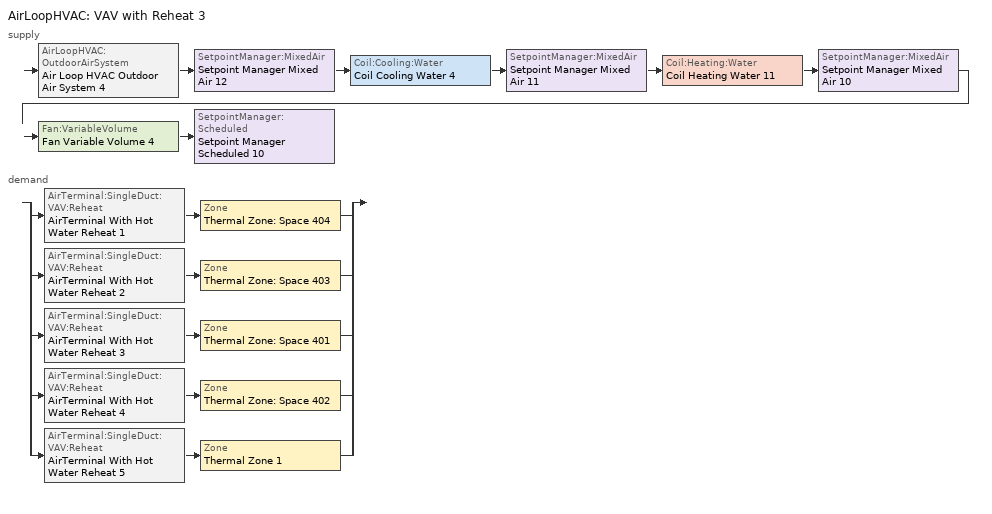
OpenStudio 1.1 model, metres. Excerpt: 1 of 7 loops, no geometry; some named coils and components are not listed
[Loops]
AirLoopHVAC 'VAV with Reheat 3'
 supply: AirLoopHVAC:OutdoorAirSystem 'Air Loop HVAC Outdoor Air System 4' > SetpointManager:MixedAir 'Setpoint Manager Mixed Air 12' > Coil:Cooling:Water 'Coil Cooling Water 4' > SetpointManager:MixedAir 'Setpoint Manager Mixed Air 11' > Coil:Heating:Water 'Coil Heating Water 11' > SetpointManager:MixedAir 'Setpoint Manager Mixed Air 10' > Fan:VariableVolume 'Fan Variable Volume 4' > SetpointManager:Scheduled 'Setpoint Manager Scheduled 10'
 demand: split
  | AirTerminal:SingleDuct:VAV:Reheat 'AirTerminal With Hot Water Reheat 1' > Zone 'Thermal Zone: Space 404'
  | AirTerminal:SingleDuct:VAV:Reheat 'AirTerminal With Hot Water Reheat 2' > Zone 'Thermal Zone: Space 403'
  | AirTerminal:SingleDuct:VAV:Reheat 'AirTerminal With Hot Water Reheat 3' > Zone 'Thermal Zone: Space 401'
  | AirTerminal:SingleDuct:VAV:Reheat 'AirTerminal With Hot Water Reheat 4' > Zone 'Thermal Zone: Space 402'
  | AirTerminal:SingleDuct:VAV:Reheat 'AirTerminal With Hot Water Reheat 5' > Zone 'Thermal Zone 1'
[Sizing:Zone] Zone Cooling Design Supply Air Temperature {C}=14; Zone Heating Design Supply Air Temperature {C}=40; Zone Cooling Design Supply Air Humidity Ratio {kg-H2O/kg-air}=0.0085; Zone Heating Design Supply Air Humidity Ratio {kg-H2O/kg-air}=0.008; Heating Design Air Flow Method=DesignDay
Name | Cooling Design Air Flow Method
Thermal Zone: Space 403; Thermal Zone: Space 401; Thermal Zone: Space 404; Thermal Zone: Space 402 | DesignDay
Thermal Zone 1
[Zone equipment]
Thermal Zone: Space 403: AirTerminal With Hot Water Reheat 2
Thermal Zone: Space 401: AirTerminal With Hot Water Reheat 3
Thermal Zone: Space 404: AirTerminal With Hot Water Reheat 1
Thermal Zone: Space 402: AirTerminal With Hot Water Reheat 4
Thermal Zone 1: AirTerminal With Hot Water Reheat 5
[AirLoopHVAC]
VAV with Reheat 3: Design Supply Air Flow Rate {m3/s}=AutoSize
[Sizing:System]
VAV with Reheat 3: Type of Load to Size On=Sensible; Design Outdoor Air Flow Rate {m3/s}=Autosize; Minimum System Air Flow Ratio=0.3; Preheat Design Temperature {C}=7; Preheat Design Humidity Ratio {kg-H2O/kg-Air}=0.008; Precool Design Temperature {C}=12.8; Precool Design Humidity Ratio {kg-H2O/kg-Air}=0.008; Central Cooling Design Supply Air Temperature {C}=12.8; Central Heating Design Supply Air Temperature {C}=12.8; Sizing Option=NonCoincident; 100% Outdoor Air in Cooling=Yes; 100% Outdoor Air in Heating=Yes; Central Cooling Design Supply Air Humidity Ratio {kg-H2O/kg-Air}=0.0085; Central Heating Design Supply Air Humidity Ratio {kg-H2O/kg-Air}=0.008; Cooling Design Air Flow Method=DesignDay; Cooling Design Air Flow Rate {m3/s}=0; Heating Design Air Flow Method=DesignDay; Heating Design Air Flow Rate {m3/s}=0; System Outdoor Air Method=ZoneSum
[Fan:VariableVolume]
Fan Variable Volume 4: Availability Schedule=Always On Discrete; Fan Efficiency=0.6045; Pressure Rise {Pa}=500; Maximum Flow Rate {m3/s}=Autosize; Fan Power Minimum Flow Rate Input Method=FixedFlowRate; Fan Power Minimum Flow Fraction=0; Fan Power Minimum Air Flow Rate {m3/s}=0; Motor Efficiency=0.93; Motor In Airstream Fraction=1; Fan Power Coefficient 1=0.0407599; Fan Power Coefficient 2=0.088045; Fan Power Coefficient 3=-0.0729261; Fan Power Coefficient 4=0.94374; Fan Power Coefficient 5=0
[SetpointManager:Scheduled]
Setpoint Manager Scheduled 10: Control Variable=Temperature; Schedule=Deck_Temperature 3
[Controller:OutdoorAir]
Controller Outdoor Air 4: Minimum Outdoor Air Flow Rate {m3/s}=Autosize; Maximum Outdoor Air Flow Rate {m3/s}=Autosize; Economizer Control Type=NoEconomizer; Economizer Control Action Type=ModulateFlow; Economizer Maximum Limit Dry-Bulb Temperature {C}=28; Economizer Maximum Limit Enthalpy {J/kg}=64000; Economizer Minimum Limit Dry-Bulb Temperature {C}=-100; Lockout Type=NoLockout; Minimum Limit Type=FixedMinimum; Controller Mechanical Ventilation=Controller Mechanical Ventilation 4; High Humidity Control=No; Heat Recovery Bypass Control Type=BypassWhenOAFlowGreaterThanMinimum
[Controller:MechanicalVentilation]
Controller Mechanical Ventilation 4: Availability Schedule=Always On Discrete; System Outdoor Air Method=ZoneSum
[AirLoopHVAC:OutdoorAirSystem]
Air Loop HVAC Outdoor Air System 4: Controller=Controller Outdoor Air 4
[AirTerminal:SingleDuct:VAV:Reheat] Availability Schedule=Always On Discrete 1; Maximum Air Flow Rate {m3/s}=Autosize; Zone Minimum Air Flow Input Method=Constant; Constant Minimum Air Flow Fraction=0.3; Fixed Minimum Air Flow Rate {m3/s}=0; Maximum Hot Water or Steam Flow Rate {m3/s}=Autosize; Minimum Hot Water or Steam Flow Rate {m3/s}=0; Convergence Tolerance=0.001; Damper Heating Action=Normal; Maximum Flow per Zone Floor Area During Reheat {m3/s-m2}=Autocalculate; Maximum Flow Fraction During Reheat=Autocalculate; Maximum Reheat Air Temperature {C}=35
Name | Reheat Coil
AirTerminal With Hot Water Reheat 1 | OS:Coil:Heating:Water 2
AirTerminal With Hot Water Reheat 2 | OS:Coil:Heating:Water 3
AirTerminal With Hot Water Reheat 3 | OS:Coil:Heating:Water 4
AirTerminal With Hot Water Reheat 4 | OS:Coil:Heating:Water 5
AirTerminal With Hot Water Reheat 5 | OS:Coil:Heating:Water 6
[Schedule:Constant] Value=1
Always On Discrete; Always On Discrete 1
[Schedule:Ruleset]
Deck_Temperature 3: Default Day Schedule=Deck_Temperature_Default 3; Summer Design Day Schedule=Deck_Temperature_Summer_Design_Day 3; Winter Design Day Schedule=Deck_Temperature_Winter_Design_Day 3
[Schedule:Day]
Deck_Temperature_Default 3; Deck_Temperature_Summer_Design_Day 3; Deck_Temperature_Winter_Design_Day 3: 24, 0, 12.8
